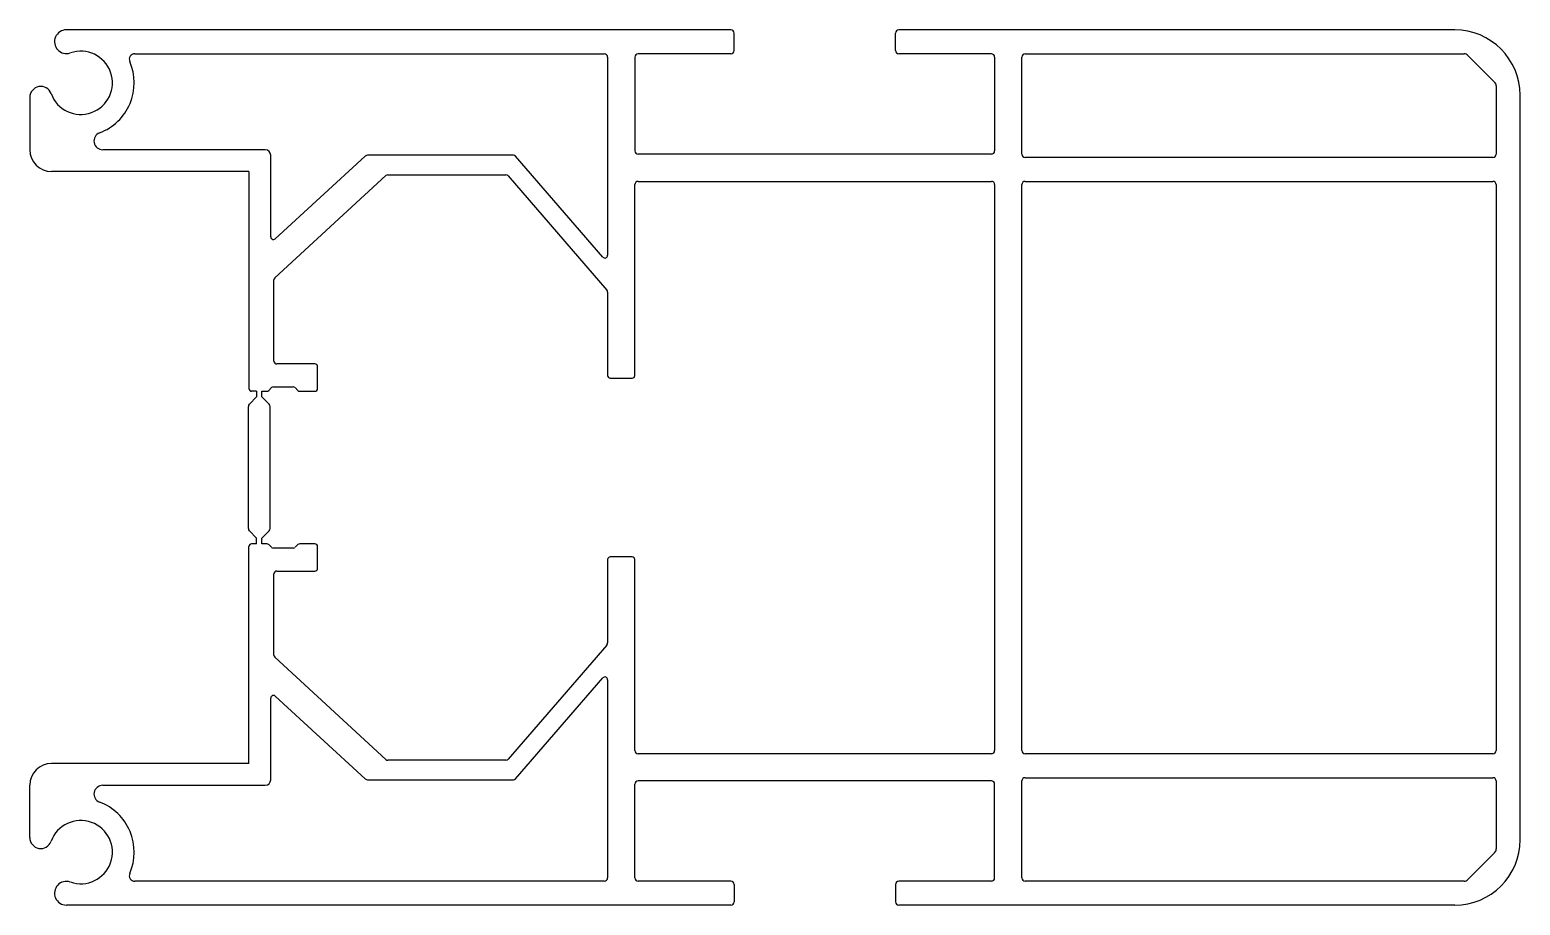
# Model space of a CAD drawing. Extents: x 2323 to 2460, y 1138 to 1219.
import ezdxf

# ---------------------------------------------------------------- set-up
doc = ezdxf.new("R2010")
doc.units = 0
doc.layers.get('0').update_dxf_attribs({"linetype": 'CONTINUOUS'})

msp = doc.modelspace()

# ---------------------------------------------------------------- linework, layer by layer
for p, q in [((2387.35, 1218.63), (2326.41, 1218.63)), ((2387.65, 1216.73), (2387.65, 1218.33)), ((2402.45, 1216.73), (2402.45, 1218.33)), ((2453.75, 1218.63), (2402.75, 1218.63)), ((2332.68, 1216.43), (2375.75, 1216.43)), ((2376.05, 1216.13), (2376.05, 1197.95)), ((2378.55, 1216.13), (2378.55, 1207.53)), ((2387.35, 1216.43), (2378.85, 1216.43)), ((2411.25, 1216.43), (2402.75, 1216.43)), ((2411.55, 1216.13), (2411.55, 1207.53)), ((2414.05, 1207.23), (2414.05, 1216.13)), ((2414.35, 1216.43), (2454.61, 1216.43)), ((2454.96, 1216.29), (2457.41, 1213.83)), ((2457.55, 1213.48), (2457.55, 1207.23)), ((2459.75, 1144.33), (2459.75, 1212.63)), ((2323.05, 1212.43), (2323.05, 1207.63)), ((2344.65, 1207.63), (2329.74, 1207.63)), ((2345.15, 1199.64), (2345.15, 1207.13)), ((2367.42, 1207.13), (2354.03, 1207.13)), ((2411.25, 1207.23), (2378.85, 1207.23)), ((2353.82, 1207.05), (2345.57, 1199.45)), ((2375.61, 1197.79), (2367.61, 1207.05)), ((2457.25, 1206.93), (2414.35, 1206.93)), ((2343.15, 1205.63), (2325.05, 1205.63)), ((2343.15, 1205.63), (2343.15, 1185.73)), ((2345.53, 1195.88), (2355.72, 1205.27)), ((2355.89, 1205.33), (2366.73, 1205.33)), ((2366.92, 1205.25), (2375.98, 1194.76)), ((2378.55, 1186.93), (2378.55, 1204.43)), ((2378.85, 1204.73), (2411.25, 1204.73)), ((2411.55, 1204.43), (2411.55, 1152.53)), ((2414.05, 1152.53), (2414.05, 1204.43)), ((2414.35, 1204.73), (2457.25, 1204.73)), ((2457.55, 1204.43), (2457.55, 1152.53)), ((2345.45, 1188.23), (2345.45, 1195.7)), ((2376.05, 1194.57), (2376.05, 1186.93)), ((2349.2, 1187.98), (2345.7, 1187.98)), ((2349.45, 1185.73), (2349.45, 1187.73)), ((2376.3, 1186.68), (2378.3, 1186.68)), ((2343.85, 1185.48), (2343.4, 1185.48)), ((2343.85, 1185.48), (2343.85, 1184.96)), ((2344.35, 1185.48), (2344.8, 1185.48)), ((2344.35, 1184.96), (2344.35, 1185.48)), ((2344.98, 1185.56), (2345.23, 1185.81)), ((2345.41, 1185.88), (2347.2, 1185.88)), ((2347.38, 1185.81), (2347.63, 1185.56)), ((2347.81, 1185.48), (2349.2, 1185.48)), ((2343.1, 1172.88), (2343.1, 1184.09)), ((2343.85, 1184.96), (2343.19, 1184.3)), ((2345.01, 1184.3), (2344.35, 1184.96)), ((2345.1, 1172.88), (2345.1, 1184.09)), ((2343.85, 1172), (2343.19, 1172.67)), ((2343.85, 1171.48), (2343.85, 1172)), ((2344.35, 1172), (2345.01, 1172.67)), ((2344.35, 1171.48), (2344.35, 1172)), ((2343.15, 1151.33), (2343.15, 1171.23)), ((2343.85, 1171.48), (2343.4, 1171.48)), ((2344.8, 1171.48), (2344.35, 1171.48)), ((2345.23, 1171.16), (2344.98, 1171.41)), ((2347.2, 1171.08), (2345.41, 1171.08)), ((2347.63, 1171.41), (2347.38, 1171.16)), ((2349.2, 1171.48), (2347.81, 1171.48)), ((2349.45, 1169.23), (2349.45, 1171.23)), ((2378.3, 1170.28), (2376.3, 1170.28)), ((2345.7, 1168.98), (2349.2, 1168.98)), ((2376.05, 1170.03), (2376.05, 1162.4)), ((2378.55, 1152.53), (2378.55, 1170.03)), ((2345.45, 1161.27), (2345.45, 1168.73)), ((2375.98, 1162.2), (2366.92, 1151.72)), ((2355.72, 1151.7), (2345.53, 1161.08)), ((2367.61, 1149.92), (2375.61, 1159.18)), ((2376.05, 1159.02), (2376.05, 1140.83)), ((2345.15, 1149.83), (2345.15, 1157.33)), ((2345.57, 1157.51), (2353.82, 1149.91)), ((2343.15, 1151.33), (2325.05, 1151.33)), ((2366.73, 1151.63), (2355.89, 1151.63)), ((2411.25, 1152.23), (2378.85, 1152.23)), ((2457.25, 1152.23), (2414.35, 1152.23)), ((2354.03, 1149.83), (2367.42, 1149.83)), ((2411.25, 1149.73), (2378.85, 1149.73)), ((2414.05, 1140.83), (2414.05, 1149.73)), ((2414.35, 1150.03), (2457.25, 1150.03)), ((2457.55, 1149.73), (2457.55, 1143.49)), ((2323.05, 1144.54), (2323.05, 1149.33)), ((2329.74, 1149.33), (2344.65, 1149.33)), ((2378.55, 1140.83), (2378.55, 1149.43)), ((2411.55, 1140.83), (2411.55, 1149.43)), ((2457.41, 1143.13), (2454.96, 1140.68)), ((2375.75, 1140.53), (2332.68, 1140.53)), ((2387.35, 1140.53), (2378.85, 1140.53)), ((2387.65, 1140.23), (2387.65, 1138.63)), ((2402.45, 1140.23), (2402.45, 1138.63)), ((2411.25, 1140.53), (2402.75, 1140.53)), ((2454.61, 1140.53), (2414.35, 1140.53)), ((2387.35, 1138.33), (2326.41, 1138.33)), ((2453.75, 1138.33), (2402.75, 1138.33))]:
    msp.add_line(p, q)
for centre, radius, start, end in [((2326.41, 1217.54), 1.09, 90, 289.2386), ((2387.35, 1218.33), 0.3, 0, 90), ((2402.75, 1218.33), 0.3, 90, 180), ((2453.75, 1212.63), 6, 0, 90), ((2327.73, 1213.77), 2.9, 200.0654, 109.2386), ((2387.35, 1216.73), 0.3, 270, 0), ((2402.75, 1216.73), 0.3, 180, 270), ((2327.73, 1213.77), 4.9, 290.64, 23.6461), ((2332.68, 1215.93), 0.5, 90, 203.6461), ((2375.75, 1216.13), 0.3, 0, 90), ((2378.85, 1216.13), 0.3, 90, 180), ((2411.25, 1216.13), 0.3, 0, 90), ((2414.35, 1216.13), 0.3, 90, 180), ((2454.61, 1215.93), 0.5, 44.915, 90), ((2324.06, 1212.43), 1.01, 20.0654, 180), ((2457.05, 1213.48), 0.5, 0, 44.915), ((2329.74, 1208.43), 0.8, 110.64, 270), ((2325.05, 1207.63), 2, 180, 270), ((2344.65, 1207.13), 0.5, 0, 90), ((2354.03, 1206.83), 0.3, 90, 132.6533), ((2367.42, 1206.88), 0.25, 40.8467, 90), ((2378.85, 1207.53), 0.3, 180, 270), ((2411.25, 1207.53), 0.3, 270, 0), ((2414.35, 1207.23), 0.3, 180, 270), ((2457.25, 1207.23), 0.3, 270, 0), ((2355.89, 1205.08), 0.25, 90, 132.6533), ((2366.73, 1205.08), 0.25, 40.8467, 90), ((2378.85, 1204.43), 0.3, 90, 180), ((2411.25, 1204.43), 0.3, 0, 90), ((2414.35, 1204.43), 0.3, 90, 180), ((2457.25, 1204.43), 0.3, 0, 90), ((2345.4, 1199.64), 0.25, 180, 312.6533), ((2375.8, 1197.95), 0.25, 220.8467, 0), ((2345.7, 1195.7), 0.25, 132.6533, 180), ((2375.75, 1194.57), 0.3, 0, 40.8467), ((2345.7, 1188.23), 0.25, 180, 270), ((2349.2, 1187.73), 0.25, 0, 90), ((2376.3, 1186.93), 0.25, 180, 270), ((2378.3, 1186.93), 0.25, 270, 0), ((2343.4, 1185.73), 0.25, 180, 270), ((2344.8, 1185.73), 0.25, 270, 315), ((2345.41, 1185.63), 0.25, 90, 135), ((2347.2, 1185.63), 0.25, 45, 90), ((2347.81, 1185.73), 0.25, 225, 270), ((2349.2, 1185.73), 0.25, 270, 0), ((2343.4, 1184.09), 0.3, 135, 180), ((2344.8, 1184.09), 0.3, 0, 45), ((2343.4, 1172.88), 0.3, 180, 225), ((2344.8, 1172.88), 0.3, 315, 360), ((2343.4, 1171.23), 0.25, 90, 180), ((2344.8, 1171.23), 0.25, 45, 90), ((2345.41, 1171.33), 0.25, 225, 270), ((2347.2, 1171.33), 0.25, 270, 315), ((2347.81, 1171.23), 0.25, 90, 135), ((2349.2, 1171.23), 0.25, 0, 90), ((2376.3, 1170.03), 0.25, 90, 180), ((2378.3, 1170.03), 0.25, 0, 90), ((2345.7, 1168.73), 0.25, 90, 180), ((2349.2, 1169.23), 0.25, 270, 0), ((2375.75, 1162.4), 0.3, 319.1533, 0), ((2345.7, 1161.27), 0.25, 180, 227.3467), ((2375.8, 1159.02), 0.25, 0, 139.1533), ((2345.4, 1157.33), 0.25, 47.3467, 180), ((2378.85, 1152.53), 0.3, 180, 270), ((2411.25, 1152.53), 0.3, 270, 0), ((2414.35, 1152.53), 0.3, 180, 270), ((2457.25, 1152.53), 0.3, 270, 0), ((2325.05, 1149.33), 2, 90, 180), ((2355.89, 1151.88), 0.25, 227.3467, 270), ((2366.73, 1151.88), 0.25, 270, 319.1533), ((2344.65, 1149.83), 0.5, 270, 0), ((2354.03, 1150.13), 0.3, 227.3467, 270), ((2367.42, 1150.08), 0.25, 270, 319.1533), ((2378.85, 1149.43), 0.3, 90, 180), ((2411.25, 1149.43), 0.3, 0, 90), ((2414.35, 1149.73), 0.3, 90, 180), ((2457.25, 1149.73), 0.3, 0, 90), ((2329.74, 1148.53), 0.8, 90, 249.36), ((2327.73, 1143.2), 4.9, 336.3539, 69.36), ((2327.73, 1143.2), 2.9, 250.7614, 159.9346), ((2324.06, 1144.54), 1.01, 180, 339.9346), ((2453.75, 1144.33), 6, 270, 0), ((2457.05, 1143.49), 0.5, 315.085, 0), ((2326.41, 1139.43), 1.09, 70.7614, 270), ((2332.68, 1141.03), 0.5, 156.3539, 270), ((2375.75, 1140.83), 0.3, 270, 0), ((2378.85, 1140.83), 0.3, 180, 270), ((2387.35, 1140.23), 0.3, 0, 90), ((2402.75, 1140.23), 0.3, 90, 180), ((2411.25, 1140.83), 0.3, 270, 0), ((2414.35, 1140.83), 0.3, 180, 270), ((2454.61, 1141.03), 0.5, 270, 315.085), ((2387.35, 1138.63), 0.3, 270, 0), ((2402.75, 1138.63), 0.3, 180, 270)]:
    msp.add_arc(centre, radius, start, end)

doc.saveas('drawing.dxf')
